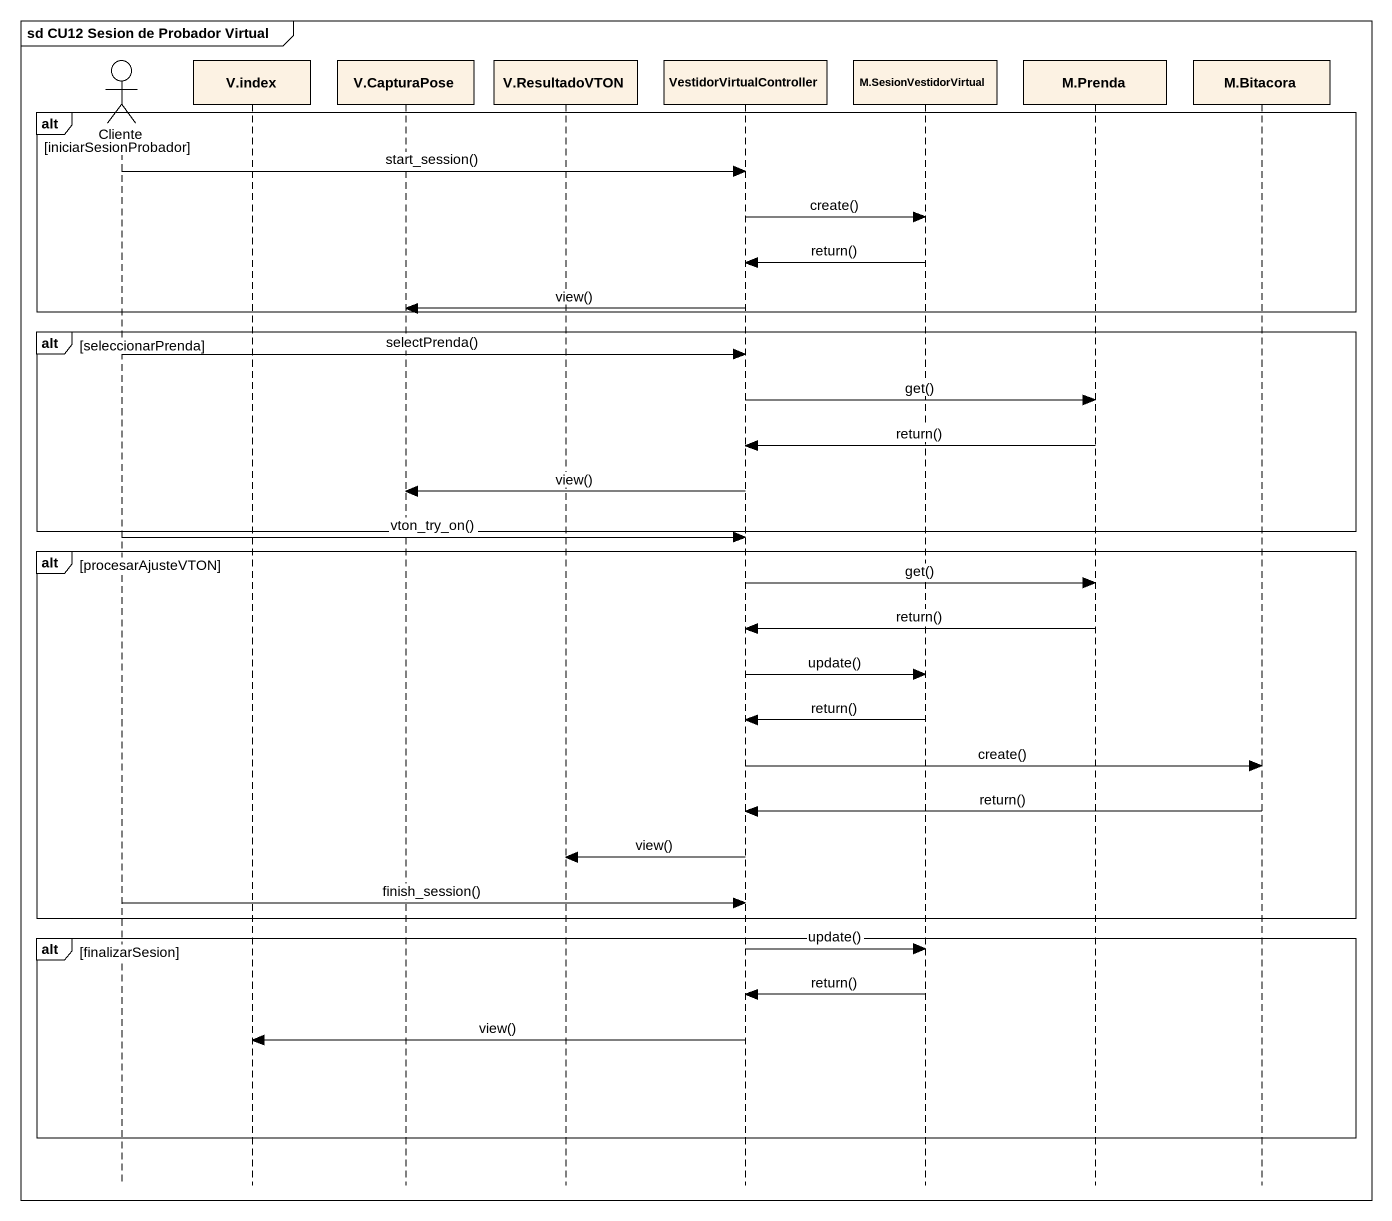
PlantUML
@startuml
mainframe sd CU12 Sesion de Probador Virtual
hide footbox
actor Cliente
participant "V.index" as V_index
participant "V.CapturaPose" as V_CapturaPose
participant "V.ResultadoVTON" as V_ResultadoVTON
participant VestidorVirtualController
participant "M.SesionVestidorVirtual" as M_SesionVestidorVirtual
participant "M.Prenda" as M_Prenda
participant "M.Bitacora" as M_Bitacora

alt iniciarSesionProbador
  Cliente -> VestidorVirtualController : start_session()
  VestidorVirtualController -> M_SesionVestidorVirtual : create()
  M_SesionVestidorVirtual -> VestidorVirtualController : return()
  VestidorVirtualController -> V_CapturaPose : view()
end
alt seleccionarPrenda
  Cliente -> VestidorVirtualController : selectPrenda()
  VestidorVirtualController -> M_Prenda : get()
  M_Prenda -> VestidorVirtualController : return()
  VestidorVirtualController -> V_CapturaPose : view()
end
Cliente -> VestidorVirtualController : vton_try_on()
alt procesarAjusteVTON
  VestidorVirtualController -> M_Prenda : get()
  M_Prenda -> VestidorVirtualController : return()
  VestidorVirtualController -> M_SesionVestidorVirtual : update()
  M_SesionVestidorVirtual -> VestidorVirtualController : return()
  VestidorVirtualController -> M_Bitacora : create()
  M_Bitacora -> VestidorVirtualController : return()
  VestidorVirtualController -> V_ResultadoVTON : view()
  Cliente -> VestidorVirtualController : finish_session()
end
alt finalizarSesion
  VestidorVirtualController -> M_SesionVestidorVirtual : update()
  M_SesionVestidorVirtual -> VestidorVirtualController : return()
  VestidorVirtualController -> V_index : view()
end
@enduml
